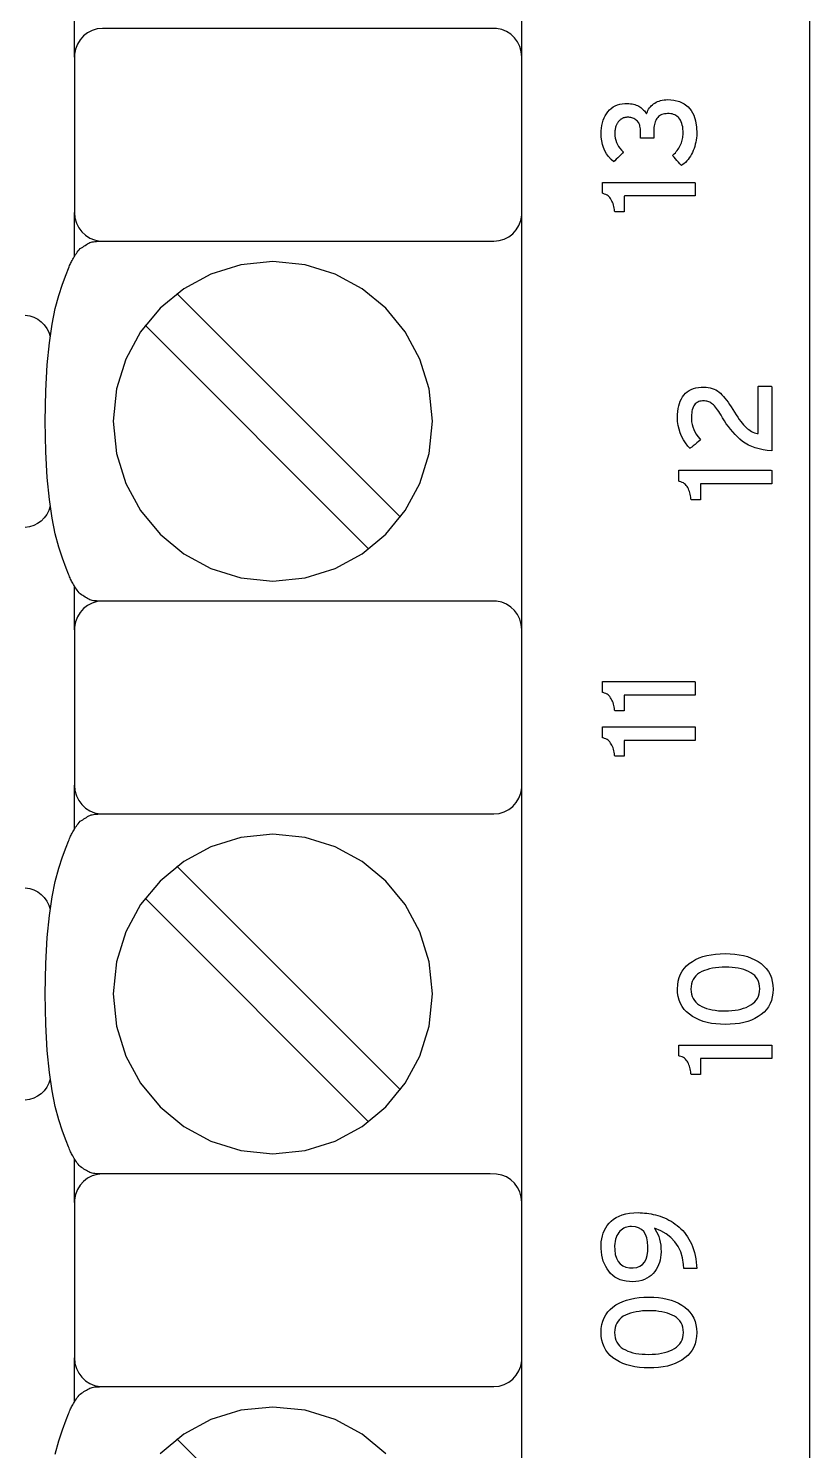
# Model space of a CAD drawing. Extents: x 1 to 47.7, y 0.2 to 35.
# Drawn here: x 32.745 to 33.563, y 5.357 to 6.847 of the extents above; entities that cross this region are included whole.
import ezdxf

# ---------------------------------------------------------------- set-up
doc = ezdxf.new("R2010")
doc.units = 0
doc.header["$MEASUREMENT"] = 0
doc.layers.add('7_0_____DWG', color=7, linetype='CONTINUOUS')

msp = doc.modelspace()

# ---------------------------------------------------------------- linework, layer by layer
at = {"layer": '7_0_____DWG'}
for points in [[(33.5634, 8.6445), (33.5634, 8.123), (33.5634, 7.6015), (33.5634, 7.342), (33.5634, 7.0841), (33.5634, 6.8281), (33.5634, 6.5748), (33.5634, 6.3245), (33.5634, 6.2006), (33.5634, 6.0778), (33.5634, 5.9559), (33.5634, 5.8351), (33.5634, 5.7155), (33.5634, 5.597), (33.5634, 5.4799), (33.5634, 5.3641), (33.5634, 5.2497)], [(33.2621, 5.2528), (33.2621, 5.5441), (33.2621, 5.8354), (33.2621, 6.1231), (33.2621, 6.2646), (33.2621, 6.4038), (33.2621, 6.5403), (33.2621, 6.6737), (33.2621, 6.8035), (33.2621, 6.9294)], [(32.7932, 6.8168), (32.7932, 6.8624)], [(32.7932, 6.6084), (32.7932, 6.654)], [(32.8224, 6.2468), (32.8209, 6.2468), (32.8194, 6.2468), (32.8178, 6.2469), (32.8162, 6.247), (32.8146, 6.2471), (32.8131, 6.2473), (32.8117, 6.2475), (32.8105, 6.2478), (32.8094, 6.2482), (32.8081, 6.2488), (32.8069, 6.2495), (32.8056, 6.2502), (32.8043, 6.2511), (32.8031, 6.2519), (32.8018, 6.2527), (32.8005, 6.2536), (32.7993, 6.2544), (32.7981, 6.2556), (32.7971, 6.2569), (32.7961, 6.2582), (32.7952, 6.2594), (32.7943, 6.2607), (32.7935, 6.2619), (32.7927, 6.2631), (32.792, 6.2644), (32.7914, 6.2656), (32.7907, 6.2668), (32.7902, 6.2679), (32.7896, 6.2689), (32.7891, 6.27), (32.7886, 6.2711), (32.7881, 6.2723), (32.7875, 6.2736), (32.7869, 6.2751), (32.7844, 6.2814), (32.7806, 6.2917), (32.7768, 6.3035), (32.7731, 6.3173), (32.7698, 6.3337), (32.7669, 6.3532), (32.7646, 6.3762), (32.7632, 6.4034), (32.7626, 6.4353), (32.7632, 6.4672), (32.7646, 6.4944), (32.7669, 6.5174), (32.7698, 6.5369), (32.7731, 6.5533), (32.7768, 6.5671), (32.7806, 6.5789), (32.7844, 6.5891), (32.7869, 6.5955), (32.7875, 6.597), (32.7881, 6.5983), (32.7886, 6.5995), (32.7891, 6.6006), (32.7896, 6.6016), (32.7902, 6.6027), (32.7907, 6.6038), (32.7914, 6.605), (32.792, 6.6062), (32.7927, 6.6074), (32.7935, 6.6087), (32.7943, 6.6099), (32.7952, 6.6111), (32.7961, 6.6124), (32.7971, 6.6137), (32.7981, 6.615), (32.7993, 6.6162), (32.8005, 6.617), (32.8018, 6.6178), (32.8031, 6.6187), (32.8043, 6.6195), (32.8056, 6.6203), (32.8069, 6.6211), (32.8081, 6.6218), (32.8094, 6.6224), (32.8105, 6.6228), (32.8117, 6.6231), (32.8131, 6.6234), (32.8146, 6.6236), (32.8162, 6.6237), (32.8178, 6.6238), (32.8194, 6.6239), (32.8209, 6.624), (32.8224, 6.624)], [(33.1348, 6.3349), (32.9005, 6.5692)], [(32.7416, 6.5466), (32.7463, 6.5459), (32.7507, 6.5444), (32.7547, 6.5423), (32.7583, 6.5396), (32.7615, 6.5363), (32.7642, 6.5326), (32.7663, 6.5285), (32.7678, 6.524)], [(33.1014, 6.3015), (32.8671, 6.5358)], [(32.7678, 6.3462), (32.7663, 6.3418), (32.7642, 6.3377), (32.7615, 6.334), (32.7583, 6.3308), (32.7546, 6.3281), (32.7506, 6.326), (32.7462, 6.3246), (32.7416, 6.3239)], [(32.7932, 6.2168), (32.7932, 6.2624)], [(32.7932, 6.0084), (32.7932, 6.054)], [(32.8224, 5.6468), (32.8209, 5.6468), (32.8194, 5.6468), (32.8178, 5.6469), (32.8162, 5.647), (32.8146, 5.6471), (32.8131, 5.6473), (32.8117, 5.6475), (32.8105, 5.6478), (32.8094, 5.6482), (32.8081, 5.6488), (32.8069, 5.6495), (32.8056, 5.6502), (32.8043, 5.6511), (32.8031, 5.6519), (32.8018, 5.6527), (32.8005, 5.6536), (32.7993, 5.6544), (32.7981, 5.6556), (32.7971, 5.6569), (32.7961, 5.6582), (32.7952, 5.6594), (32.7943, 5.6607), (32.7935, 5.6619), (32.7927, 5.6631), (32.792, 5.6644), (32.7914, 5.6656), (32.7907, 5.6668), (32.7902, 5.6679), (32.7896, 5.6689), (32.7891, 5.67), (32.7886, 5.6711), (32.7881, 5.6723), (32.7875, 5.6736), (32.7869, 5.6751), (32.7844, 5.6814), (32.7806, 5.6917), (32.7768, 5.7035), (32.7731, 5.7173), (32.7698, 5.7337), (32.7669, 5.7532), (32.7646, 5.7762), (32.7632, 5.8034), (32.7626, 5.8353), (32.7632, 5.8671), (32.7646, 5.8943), (32.7669, 5.9174), (32.7698, 5.9369), (32.7731, 5.9532), (32.7768, 5.9671), (32.7806, 5.9789), (32.7844, 5.9891), (32.7869, 5.9954), (32.7875, 5.9969), (32.7881, 5.9983), (32.7886, 5.9995), (32.7891, 6.0006), (32.7896, 6.0016), (32.7902, 6.0027), (32.7907, 6.0038), (32.7914, 6.005), (32.792, 6.0062), (32.7927, 6.0074), (32.7935, 6.0087), (32.7943, 6.0099), (32.7952, 6.0111), (32.7961, 6.0124), (32.7971, 6.0137), (32.7981, 6.015), (32.7993, 6.0162), (32.8005, 6.017), (32.8018, 6.0178), (32.8031, 6.0187), (32.8043, 6.0195), (32.8056, 6.0203), (32.8069, 6.0211), (32.8081, 6.0218), (32.8094, 6.0224), (32.8105, 6.0228), (32.8117, 6.0231), (32.8131, 6.0234), (32.8146, 6.0236), (32.8162, 6.0237), (32.8178, 6.0238), (32.8194, 6.0239), (32.8209, 6.024), (32.8224, 6.024)], [(33.1348, 5.7349), (32.9005, 5.9692)], [(32.7416, 5.9466), (32.7463, 5.9459), (32.7507, 5.9444), (32.7547, 5.9423), (32.7583, 5.9396), (32.7615, 5.9363), (32.7642, 5.9326), (32.7663, 5.9285), (32.7678, 5.924)], [(33.1014, 5.7015), (32.8671, 5.9358)], [(32.7678, 5.7462), (32.7663, 5.7418), (32.7642, 5.7377), (32.7615, 5.734), (32.7583, 5.7308), (32.7546, 5.7281), (32.7506, 5.726), (32.7462, 5.7246), (32.7416, 5.7239)], [(32.7932, 5.6168), (32.7932, 5.6624)], [(32.7932, 5.4084), (32.7932, 5.454)], [(32.7731, 5.3532), (32.7768, 5.3671), (32.7806, 5.3788), (32.7844, 5.3891), (32.7869, 5.3954), (32.7875, 5.3969), (32.7881, 5.3983), (32.7886, 5.3995), (32.7891, 5.4006), (32.7896, 5.4016), (32.7902, 5.4027), (32.7907, 5.4038), (32.7914, 5.405), (32.792, 5.4062), (32.7927, 5.4074), (32.7935, 5.4087), (32.7943, 5.4099), (32.7952, 5.4111), (32.7961, 5.4124), (32.7971, 5.4137), (32.7981, 5.415), (32.7993, 5.4162), (32.8005, 5.417), (32.8018, 5.4178), (32.8031, 5.4187), (32.8043, 5.4195), (32.8056, 5.4203), (32.8069, 5.4211), (32.8081, 5.4218), (32.8094, 5.4224), (32.8105, 5.4228), (32.8117, 5.4231), (32.8131, 5.4233), (32.8146, 5.4236), (32.8162, 5.4237), (32.8178, 5.4238), (32.8194, 5.4239), (32.8209, 5.424), (32.8224, 5.424)], [(33.1193, 5.3536), (33.0946, 5.374), (33.0662, 5.3895), (33.0348, 5.3992), (33.0011, 5.4026), (32.9674, 5.3992), (32.936, 5.3895), (32.9076, 5.374), (32.8828, 5.3536)], [(33.1348, 5.1349), (32.9005, 5.3692)]]:
    msp.add_lwpolyline(points, dxfattribs=at)
for points in [[(32.8224, 6.8468), (32.8169, 6.8463), (32.8117, 6.8447), (32.8069, 6.8423), (32.8027, 6.839), (32.7991, 6.835), (32.7963, 6.8304), (32.7944, 6.8252), (32.7933, 6.8197), (32.7932, 6.8152), (32.7932, 6.8034), (32.7932, 6.7829), (32.7932, 6.7567), (32.7932, 6.7282), (32.7932, 6.7005), (32.7932, 6.6768), (32.7932, 6.6602), (32.7932, 6.654), (32.7937, 6.6483), (32.7952, 6.6429), (32.7976, 6.6381), (32.8008, 6.6337), (32.8047, 6.6301), (32.8092, 6.6272), (32.8142, 6.6252), (32.8196, 6.6241), (32.8265, 6.624), (32.8563, 6.624), (32.908, 6.624), (32.9738, 6.624), (33.0456, 6.624), (33.1155, 6.624), (33.1752, 6.624), (33.217, 6.624), (33.2327, 6.624), (33.2383, 6.6245), (33.2435, 6.6261), (33.2482, 6.6285), (33.2524, 6.6318), (33.256, 6.6358), (33.2588, 6.6404), (33.2608, 6.6456), (33.2618, 6.6511), (33.2619, 6.6556), (33.2619, 6.6674), (33.2619, 6.6879), (33.2619, 6.7141), (33.2619, 6.7426), (33.2619, 6.7703), (33.2619, 6.794), (33.2619, 6.8106), (33.2619, 6.8168), (33.2614, 6.8225), (33.2599, 6.8279), (33.2575, 6.8327), (33.2543, 6.8371), (33.2504, 6.8407), (33.2459, 6.8436), (33.2409, 6.8456), (33.2355, 6.8467), (33.2286, 6.8468), (33.1989, 6.8468), (33.1471, 6.8468), (33.0813, 6.8468), (33.0095, 6.8468), (32.9397, 6.8468), (32.8799, 6.8468), (32.8381, 6.8468)], [(33.4149, 6.7723), (33.4213, 6.7717), (33.427, 6.7703), (33.4319, 6.768), (33.4361, 6.7648), (33.4394, 6.7608), (33.442, 6.7558), (33.4439, 6.75), (33.445, 6.7434), (33.4453, 6.7367), (33.4452, 6.7344), (33.445, 6.7321), (33.4447, 6.7299), (33.4443, 6.7277), (33.4437, 6.7255), (33.4431, 6.7233), (33.4424, 6.7212), (33.4416, 6.7191), (33.4407, 6.717), (33.4397, 6.715), (33.4386, 6.7131), (33.4374, 6.7113), (33.4361, 6.7096), (33.4347, 6.708), (33.4333, 6.7065), (33.4317, 6.7051), (33.4301, 6.7038), (33.4291, 6.7031), (33.4285, 6.7038), (33.4275, 6.7051), (33.426, 6.7067), (33.4245, 6.7085), (33.4229, 6.7103), (33.4215, 6.7119), (33.4204, 6.7131), (33.4198, 6.7138), (33.4205, 6.7145), (33.4217, 6.7155), (33.4228, 6.7166), (33.4238, 6.7178), (33.4248, 6.719), (33.4257, 6.7202), (33.4265, 6.7215), (33.4273, 6.7228), (33.428, 6.7241), (33.4286, 6.7255), (33.4291, 6.7269), (33.4296, 6.7283), (33.43, 6.7297), (33.4303, 6.7311), (33.4306, 6.7325), (33.4308, 6.7339), (33.4309, 6.7354), (33.4309, 6.7368), (33.4309, 6.7391), (33.4307, 6.7414), (33.4305, 6.7436), (33.4301, 6.7456), (33.4296, 6.7474), (33.429, 6.7491), (33.4283, 6.7506), (33.4275, 6.7519), (33.4266, 6.753), (33.4256, 6.754), (33.4245, 6.7549), (33.4234, 6.7556), (33.4221, 6.7563), (33.4208, 6.7568), (33.4194, 6.7572), (33.4179, 6.7574), (33.4163, 6.7576), (33.4146, 6.7576), (33.413, 6.7575), (33.4115, 6.7573), (33.41, 6.757), (33.4087, 6.7565), (33.4074, 6.756), (33.4063, 6.7553), (33.4053, 6.7545), (33.4043, 6.7536), (33.4035, 6.7526), (33.4028, 6.7515), (33.4022, 6.7503), (33.4016, 6.749), (33.4012, 6.7476), (33.4008, 6.7462), (33.4006, 6.7447), (33.4004, 6.7431), (33.4003, 6.7415), (33.4003, 6.7405), (33.4003, 6.7399), (33.4003, 6.7389), (33.4003, 6.7376), (33.4003, 6.7361), (33.4003, 6.7347), (33.4003, 6.7334), (33.4003, 6.7323), (33.4003, 6.7318), (33.4001, 6.7317), (33.3991, 6.7317), (33.3974, 6.7317), (33.3952, 6.7317), (33.3929, 6.7317), (33.3905, 6.7317), (33.3885, 6.7317), (33.387, 6.7317), (33.3862, 6.7317), (33.3862, 6.7319), (33.3862, 6.7326), (33.3862, 6.7337), (33.3862, 6.735), (33.3862, 6.7365), (33.3862, 6.7379), (33.3862, 6.7391), (33.3862, 6.74), (33.3862, 6.7404), (33.3861, 6.7417), (33.386, 6.7431), (33.3857, 6.7444), (33.3854, 6.7456), (33.385, 6.7468), (33.3844, 6.7478), (33.3838, 6.7488), (33.383, 6.7497), (33.3821, 6.7505), (33.3813, 6.7512), (33.3803, 6.7518), (33.3794, 6.7523), (33.3784, 6.7527), (33.3773, 6.7531), (33.3762, 6.7534), (33.375, 6.7536), (33.3739, 6.7537), (33.3727, 6.7537), (33.3723, 6.7537), (33.3718, 6.7537), (33.3713, 6.7536), (33.3708, 6.7536), (33.3703, 6.7535), (33.3697, 6.7534), (33.3692, 6.7533), (33.3687, 6.7532), (33.3681, 6.753), (33.3676, 6.7528), (33.3671, 6.7525), (33.3666, 6.7522), (33.3661, 6.7519), (33.3656, 6.7516), (33.3652, 6.7512), (33.3647, 6.7508), (33.3642, 6.7504), (33.3638, 6.7499), (33.3633, 6.7494), (33.3629, 6.7489), (33.3625, 6.7483), (33.3621, 6.7477), (33.3617, 6.7471), (33.3614, 6.7465), (33.361, 6.7458), (33.3607, 6.745), (33.3604, 6.7443), (33.3602, 6.7434), (33.36, 6.7425), (33.3598, 6.7416), (33.3597, 6.7406), (33.3595, 6.7396), (33.3595, 6.7386), (33.3594, 6.7374), (33.3594, 6.7363), (33.3595, 6.7342), (33.3598, 6.7319), (33.3603, 6.7296), (33.361, 6.7274), (33.362, 6.7252), (33.3632, 6.7232), (33.3646, 6.7213), (33.3663, 6.7194), (33.3681, 6.7176), (33.3682, 6.7171), (33.3673, 6.7162), (33.3659, 6.7148), (33.3643, 6.7131), (33.3626, 6.7114), (33.3609, 6.7097), (33.3595, 6.7082), (33.3585, 6.7073), (33.3582, 6.7069), (33.3554, 6.7096), (33.3529, 6.7125), (33.3508, 6.7155), (33.349, 6.7187), (33.3476, 6.722), (33.3464, 6.7254), (33.3456, 6.7291), (33.3451, 6.7328), (33.345, 6.7366), (33.3451, 6.7396), (33.3454, 6.7425), (33.3459, 6.7453), (33.3465, 6.748), (33.3473, 6.7506), (33.3483, 6.753), (33.3494, 6.7553), (33.3507, 6.7575), (33.3522, 6.7596), (33.3539, 6.7615), (33.3557, 6.7631), (33.3577, 6.7646), (33.3598, 6.7658), (33.3621, 6.7667), (33.3645, 6.7675), (33.3671, 6.768), (33.3698, 6.7683), (33.3722, 6.7683), (33.3741, 6.7682), (33.3758, 6.768), (33.3775, 6.7678), (33.3791, 6.7674), (33.3805, 6.767), (33.3819, 6.7666), (33.3832, 6.766), (33.3844, 6.7654), (33.3855, 6.7647), (33.3866, 6.7639), (33.3876, 6.7631), (33.3885, 6.7622), (33.3894, 6.7613), (33.3903, 6.7604), (33.391, 6.7594), (33.3918, 6.7583), (33.3925, 6.7572), (33.393, 6.758), (33.3935, 6.7595), (33.3941, 6.7609), (33.3948, 6.7622), (33.3957, 6.7635), (33.3966, 6.7647), (33.3976, 6.7658), (33.3988, 6.7668), (33.4, 6.7678), (33.4013, 6.7687), (33.4026, 6.7695), (33.4041, 6.7702), (33.4057, 6.7708), (33.4073, 6.7713), (33.4091, 6.7717), (33.4109, 6.772), (33.4129, 6.7722)], [(33.4437, 6.6713), (33.4409, 6.6713), (33.4333, 6.6713), (33.4224, 6.6713), (33.4098, 6.6713), (33.3967, 6.6713), (33.3848, 6.6713), (33.3754, 6.6713), (33.37, 6.6713), (33.3692, 6.6711), (33.3692, 6.6699), (33.3692, 6.6678), (33.3692, 6.6651), (33.3692, 6.6622), (33.3692, 6.6593), (33.3692, 6.6569), (33.3692, 6.6552), (33.3692, 6.6546), (33.3688, 6.6546), (33.3678, 6.6546), (33.3663, 6.6546), (33.3646, 6.6546), (33.3629, 6.6546), (33.3613, 6.6546), (33.36, 6.6546), (33.3593, 6.6546), (33.3591, 6.6554), (33.3589, 6.6571), (33.3586, 6.6587), (33.3583, 6.6603), (33.3579, 6.6618), (33.3575, 6.6633), (33.357, 6.6647), (33.3564, 6.666), (33.3557, 6.6673), (33.355, 6.6685), (33.3542, 6.6696), (33.3533, 6.6705), (33.3523, 6.6714), (33.3512, 6.6721), (33.35, 6.6728), (33.3487, 6.6733), (33.3473, 6.6738), (33.3466, 6.6741), (33.3466, 6.6749), (33.3466, 6.6763), (33.3466, 6.6781), (33.3466, 6.6801), (33.3466, 6.6821), (33.3466, 6.6837), (33.3466, 6.6849), (33.3466, 6.6853), (33.3503, 6.6853), (33.3602, 6.6853), (33.3743, 6.6853), (33.3909, 6.6853), (33.4079, 6.6853), (33.4235, 6.6853), (33.4357, 6.6853), (33.4428, 6.6853), (33.4437, 6.6852), (33.4437, 6.6842), (33.4437, 6.6824), (33.4437, 6.6801), (33.4437, 6.6777), (33.4437, 6.6753), (33.4437, 6.6732), (33.4437, 6.6718)], [(33.0011, 6.2679), (33.0348, 6.2713), (33.0662, 6.2811), (33.0946, 6.2965), (33.1193, 6.317), (33.1397, 6.3417), (33.1551, 6.3702), (33.1648, 6.4016), (33.1682, 6.4354), (33.1648, 6.4691), (33.1551, 6.5005), (33.1397, 6.5289), (33.1193, 6.5536), (33.0946, 6.574), (33.0662, 6.5895), (33.0348, 6.5992), (33.0011, 6.6026), (32.9674, 6.5992), (32.936, 6.5895), (32.9076, 6.574), (32.8828, 6.5536), (32.8623, 6.5289), (32.8469, 6.5005), (32.8371, 6.4691), (32.8337, 6.4354), (32.8371, 6.4016), (32.8469, 6.3702), (32.8623, 6.3417), (32.8828, 6.317), (32.9076, 6.2965), (32.936, 6.2811), (32.9674, 6.2713)], [(33.5238, 6.4044), (33.5191, 6.4048), (33.5147, 6.4055), (33.5105, 6.4064), (33.5065, 6.4075), (33.5028, 6.4088), (33.4994, 6.4104), (33.4961, 6.4122), (33.4931, 6.4142), (33.4904, 6.4165), (33.4878, 6.419), (33.4853, 6.4215), (33.4829, 6.4241), (33.4806, 6.4269), (33.4784, 6.4297), (33.4762, 6.4327), (33.4742, 6.4357), (33.4723, 6.4389), (33.4707, 6.4416), (33.4694, 6.4436), (33.4682, 6.4455), (33.467, 6.4472), (33.4659, 6.4488), (33.4648, 6.4501), (33.4637, 6.4514), (33.4627, 6.4524), (33.4617, 6.4533), (33.4607, 6.454), (33.4598, 6.4546), (33.4588, 6.4552), (33.4578, 6.4556), (33.4567, 6.456), (33.4557, 6.4563), (33.4546, 6.4565), (33.4535, 6.4566), (33.4524, 6.4567), (33.4511, 6.4566), (33.4498, 6.4565), (33.4486, 6.4562), (33.4475, 6.4559), (33.4465, 6.4554), (33.4455, 6.4548), (33.4445, 6.4541), (33.4437, 6.4534), (33.4429, 6.4525), (33.4422, 6.4514), (33.4415, 6.4502), (33.441, 6.4489), (33.4405, 6.4474), (33.4401, 6.4458), (33.4399, 6.444), (33.4397, 6.4421), (33.4396, 6.44), (33.4396, 6.4376), (33.4398, 6.4348), (33.4403, 6.432), (33.4411, 6.4293), (33.442, 6.4267), (33.4432, 6.4241), (33.4447, 6.4216), (33.4464, 6.4192), (33.4483, 6.4169), (33.4491, 6.4158), (33.4483, 6.4151), (33.447, 6.414), (33.4453, 6.4126), (33.4434, 6.4111), (33.4416, 6.4096), (33.4399, 6.4083), (33.4388, 6.4073), (33.4382, 6.4069), (33.436, 6.4093), (33.4335, 6.4126), (33.4313, 6.416), (33.4294, 6.4196), (33.4279, 6.4232), (33.4267, 6.427), (33.4258, 6.4309), (33.4252, 6.4349), (33.425, 6.439), (33.4251, 6.4424), (33.4254, 6.4455), (33.4258, 6.4485), (33.4263, 6.4513), (33.4271, 6.4539), (33.428, 6.4564), (33.4291, 6.4587), (33.4303, 6.4609), (33.4317, 6.4628), (33.4334, 6.4646), (33.4352, 6.4662), (33.4372, 6.4675), (33.4394, 6.4686), (33.4417, 6.4695), (33.4443, 6.4702), (33.447, 6.4707), (33.4499, 6.471), (33.4527, 6.471), (33.455, 6.4709), (33.4573, 6.4706), (33.4594, 6.4702), (33.4615, 6.4696), (33.4634, 6.4689), (33.4652, 6.4681), (33.467, 6.4671), (33.4686, 6.4659), (33.4701, 6.4646), (33.4716, 6.4631), (33.4732, 6.4614), (33.4748, 6.4595), (33.4764, 6.4575), (33.478, 6.4553), (33.4796, 6.4529), (33.4813, 6.4504), (33.4829, 6.4477), (33.4847, 6.4448), (33.4864, 6.4421), (33.4881, 6.4395), (33.4897, 6.4372), (33.4913, 6.4351), (33.4928, 6.4332), (33.4943, 6.4315), (33.4957, 6.43), (33.4971, 6.4287), (33.4984, 6.4275), (33.4998, 6.4265), (33.5012, 6.4255), (33.5027, 6.4247), (33.5041, 6.4239), (33.5056, 6.4233), (33.5071, 6.4228), (33.5086, 6.4223), (33.5097, 6.4223), (33.5097, 6.4252), (33.5097, 6.4308), (33.5097, 6.4382), (33.5097, 6.4466), (33.5097, 6.455), (33.5097, 6.4625), (33.5097, 6.4684), (33.5097, 6.4716), (33.5098, 6.472), (33.5108, 6.472), (33.5125, 6.472), (33.5147, 6.472), (33.5171, 6.472), (33.5195, 6.472), (33.5215, 6.472), (33.523, 6.472), (33.5237, 6.472), (33.5238, 6.4705), (33.5238, 6.4648), (33.5238, 6.456), (33.5238, 6.4452), (33.5238, 6.4337), (33.5238, 6.4227), (33.5238, 6.4134), (33.5238, 6.4069)], [(33.5238, 6.3698), (33.5209, 6.3698), (33.5133, 6.3698), (33.5025, 6.3698), (33.4898, 6.3698), (33.4767, 6.3698), (33.4648, 6.3698), (33.4554, 6.3698), (33.45, 6.3698), (33.4492, 6.3696), (33.4492, 6.3684), (33.4492, 6.3663), (33.4492, 6.3636), (33.4492, 6.3607), (33.4492, 6.3579), (33.4492, 6.3554), (33.4492, 6.3537), (33.4492, 6.3531), (33.4488, 6.3531), (33.4478, 6.3531), (33.4464, 6.3531), (33.4447, 6.3531), (33.4429, 6.3531), (33.4413, 6.3531), (33.44, 6.3531), (33.4393, 6.3531), (33.4391, 6.3539), (33.4389, 6.3556), (33.4387, 6.3573), (33.4383, 6.3588), (33.438, 6.3604), (33.4375, 6.3618), (33.437, 6.3632), (33.4364, 6.3646), (33.4357, 6.3658), (33.435, 6.367), (33.4342, 6.3681), (33.4333, 6.3691), (33.4323, 6.3699), (33.4312, 6.3707), (33.43, 6.3713), (33.4287, 6.3719), (33.4273, 6.3723), (33.4266, 6.3726), (33.4266, 6.3734), (33.4266, 6.3749), (33.4266, 6.3767), (33.4266, 6.3787), (33.4266, 6.3806), (33.4266, 6.3823), (33.4266, 6.3834), (33.4266, 6.3839), (33.4303, 6.3839), (33.4402, 6.3839), (33.4544, 6.3839), (33.4709, 6.3839), (33.4879, 6.3839), (33.5035, 6.3839), (33.5158, 6.3839), (33.5228, 6.3839), (33.5238, 6.3837), (33.5238, 6.3827), (33.5238, 6.3809), (33.5238, 6.3787), (33.5238, 6.3762), (33.5238, 6.3738), (33.5238, 6.3718), (33.5238, 6.3703)], [(32.8224, 6.2468), (32.8169, 6.2463), (32.8117, 6.2447), (32.8069, 6.2422), (32.8027, 6.239), (32.7991, 6.235), (32.7963, 6.2304), (32.7944, 6.2252), (32.7933, 6.2197), (32.7932, 6.2152), (32.7932, 6.2034), (32.7932, 6.1828), (32.7932, 6.1567), (32.7932, 6.1282), (32.7932, 6.1005), (32.7932, 6.0768), (32.7932, 6.0602), (32.7932, 6.054), (32.7937, 6.0483), (32.7952, 6.0429), (32.7976, 6.0381), (32.8008, 6.0337), (32.8047, 6.0301), (32.8092, 6.0272), (32.8142, 6.0252), (32.8196, 6.0241), (32.8265, 6.024), (32.8563, 6.024), (32.908, 6.024), (32.9738, 6.024), (33.0456, 6.024), (33.1155, 6.024), (33.1752, 6.024), (33.217, 6.024), (33.2327, 6.024), (33.2383, 6.0245), (33.2435, 6.0261), (33.2482, 6.0285), (33.2524, 6.0318), (33.256, 6.0358), (33.2588, 6.0404), (33.2608, 6.0456), (33.2618, 6.0511), (33.2619, 6.0556), (33.2619, 6.0674), (33.2619, 6.0879), (33.2619, 6.1141), (33.2619, 6.1426), (33.2619, 6.1703), (33.2619, 6.194), (33.2619, 6.2106), (33.2619, 6.2168), (33.2614, 6.2225), (33.2599, 6.2279), (33.2575, 6.2327), (33.2543, 6.2371), (33.2504, 6.2407), (33.2459, 6.2436), (33.2409, 6.2456), (33.2355, 6.2467), (33.2286, 6.2468), (33.1989, 6.2468), (33.1471, 6.2468), (33.0813, 6.2468), (33.0095, 6.2468), (32.9397, 6.2468), (32.8799, 6.2468), (32.8381, 6.2468)], [(33.4437, 6.1485), (33.4409, 6.1485), (33.4333, 6.1485), (33.4224, 6.1485), (33.4098, 6.1485), (33.3967, 6.1485), (33.3848, 6.1485), (33.3754, 6.1485), (33.37, 6.1485), (33.3692, 6.1483), (33.3692, 6.1471), (33.3692, 6.145), (33.3692, 6.1423), (33.3692, 6.1394), (33.3692, 6.1365), (33.3692, 6.1341), (33.3692, 6.1324), (33.3692, 6.1318), (33.3688, 6.1318), (33.3678, 6.1318), (33.3663, 6.1318), (33.3646, 6.1318), (33.3629, 6.1318), (33.3613, 6.1318), (33.36, 6.1318), (33.3593, 6.1318), (33.3591, 6.1326), (33.3589, 6.1343), (33.3586, 6.136), (33.3583, 6.1375), (33.3579, 6.139), (33.3575, 6.1405), (33.357, 6.1419), (33.3564, 6.1432), (33.3557, 6.1445), (33.355, 6.1457), (33.3542, 6.1468), (33.3533, 6.1478), (33.3523, 6.1486), (33.3512, 6.1494), (33.35, 6.15), (33.3487, 6.1506), (33.3473, 6.151), (33.3466, 6.1513), (33.3466, 6.1521), (33.3466, 6.1535), (33.3466, 6.1554), (33.3466, 6.1574), (33.3466, 6.1593), (33.3466, 6.161), (33.3466, 6.1621), (33.3466, 6.1626), (33.3503, 6.1626), (33.3602, 6.1626), (33.3743, 6.1626), (33.3909, 6.1626), (33.4079, 6.1626), (33.4235, 6.1626), (33.4357, 6.1626), (33.4428, 6.1626), (33.4437, 6.1624), (33.4437, 6.1614), (33.4437, 6.1596), (33.4437, 6.1574), (33.4437, 6.1549), (33.4437, 6.1525), (33.4437, 6.1504), (33.4437, 6.149)], [(33.4437, 6.101), (33.4409, 6.101), (33.4333, 6.101), (33.4224, 6.101), (33.4098, 6.101), (33.3967, 6.101), (33.3848, 6.101), (33.3754, 6.101), (33.37, 6.101), (33.3692, 6.1008), (33.3692, 6.0996), (33.3692, 6.0975), (33.3692, 6.0948), (33.3692, 6.0919), (33.3692, 6.0891), (33.3692, 6.0866), (33.3692, 6.0849), (33.3692, 6.0843), (33.3688, 6.0843), (33.3678, 6.0843), (33.3663, 6.0843), (33.3646, 6.0843), (33.3629, 6.0843), (33.3613, 6.0843), (33.36, 6.0843), (33.3593, 6.0843), (33.3591, 6.0852), (33.3589, 6.0869), (33.3586, 6.0885), (33.3583, 6.0901), (33.3579, 6.0916), (33.3575, 6.093), (33.357, 6.0944), (33.3564, 6.0958), (33.3557, 6.097), (33.355, 6.0982), (33.3542, 6.0993), (33.3533, 6.1003), (33.3523, 6.1011), (33.3512, 6.1019), (33.35, 6.1025), (33.3487, 6.1031), (33.3473, 6.1035), (33.3466, 6.1038), (33.3466, 6.1046), (33.3466, 6.1061), (33.3466, 6.1079), (33.3466, 6.1099), (33.3466, 6.1118), (33.3466, 6.1135), (33.3466, 6.1147), (33.3466, 6.1151), (33.3503, 6.1151), (33.3602, 6.1151), (33.3743, 6.1151), (33.3909, 6.1151), (33.4079, 6.1151), (33.4235, 6.1151), (33.4357, 6.1151), (33.4428, 6.1151), (33.4437, 6.115), (33.4437, 6.1139), (33.4437, 6.1122), (33.4437, 6.1099), (33.4437, 6.1074), (33.4437, 6.105), (33.4437, 6.103), (33.4437, 6.1015)], [(33.0011, 5.6679), (33.0348, 5.6713), (33.0662, 5.6811), (33.0946, 5.6965), (33.1193, 5.717), (33.1397, 5.7417), (33.1551, 5.7702), (33.1648, 5.8016), (33.1682, 5.8354), (33.1648, 5.8691), (33.1551, 5.9004), (33.1397, 5.9289), (33.1193, 5.9536), (33.0946, 5.974), (33.0662, 5.9895), (33.0348, 5.9992), (33.0011, 6.0026), (32.9674, 5.9992), (32.936, 5.9895), (32.9076, 5.974), (32.8828, 5.9536), (32.8623, 5.9289), (32.8469, 5.9004), (32.8371, 5.8691), (32.8337, 5.8354), (32.8371, 5.8016), (32.8469, 5.7702), (32.8623, 5.7417), (32.8828, 5.717), (32.9076, 5.6965), (32.936, 5.6811), (32.9674, 5.6713)], [(33.475, 5.8776), (33.4801, 5.8775), (33.4851, 5.8771), (33.4897, 5.8764), (33.4942, 5.8755), (33.4983, 5.8744), (33.5023, 5.8729), (33.506, 5.8712), (33.5095, 5.8693), (33.5127, 5.8671), (33.5156, 5.8646), (33.5181, 5.8619), (33.5203, 5.8589), (33.522, 5.8557), (33.5234, 5.8522), (33.5244, 5.8485), (33.5251, 5.8445), (33.5253, 5.8403), (33.5251, 5.8362), (33.5244, 5.8323), (33.5234, 5.8286), (33.522, 5.8252), (33.5203, 5.822), (33.5182, 5.819), (33.5157, 5.8163), (33.5128, 5.8139), (33.5097, 5.8117), (33.5062, 5.8097), (33.5026, 5.808), (33.4986, 5.8066), (33.4945, 5.8054), (33.49, 5.8045), (33.4854, 5.8039), (33.4804, 5.8035), (33.4753, 5.8033), (33.4701, 5.8035), (33.4652, 5.8039), (33.4605, 5.8045), (33.4561, 5.8055), (33.4519, 5.8066), (33.4479, 5.8081), (33.4442, 5.8098), (33.4407, 5.8118), (33.4375, 5.814), (33.4346, 5.8165), (33.4321, 5.8192), (33.4299, 5.8222), (33.4282, 5.8254), (33.4268, 5.8288), (33.4259, 5.8325), (33.4252, 5.8364), (33.425, 5.8406), (33.4253, 5.8448), (33.4259, 5.8488), (33.4269, 5.8525), (33.4282, 5.8559), (33.43, 5.8591), (33.4321, 5.8621), (33.4345, 5.8648), (33.4374, 5.8672), (33.4406, 5.8694), (33.444, 5.8713), (33.4477, 5.873), (33.4516, 5.8744), (33.4558, 5.8755), (33.4602, 5.8764), (33.4649, 5.8771), (33.4698, 5.8775)], [(33.4753, 5.8634), (33.4717, 5.8633), (33.4682, 5.8631), (33.4649, 5.8627), (33.4617, 5.8622), (33.4587, 5.8615), (33.4559, 5.8607), (33.4532, 5.8598), (33.4506, 5.8587), (33.4482, 5.8574), (33.4461, 5.856), (33.4443, 5.8543), (33.4427, 5.8525), (33.4415, 5.8504), (33.4405, 5.8482), (33.4397, 5.8458), (33.4393, 5.8432), (33.4391, 5.8403), (33.4393, 5.8376), (33.4397, 5.835), (33.4404, 5.8326), (33.4414, 5.8304), (33.4427, 5.8284), (33.4442, 5.8266), (33.446, 5.8249), (33.4481, 5.8235), (33.4504, 5.8222), (33.4529, 5.8211), (33.4556, 5.8201), (33.4584, 5.8193), (33.4614, 5.8187), (33.4646, 5.8182), (33.4679, 5.8178), (33.4714, 5.8176), (33.475, 5.8176), (33.4786, 5.8177), (33.482, 5.8179), (33.4853, 5.8183), (33.4885, 5.8188), (33.4914, 5.8195), (33.4943, 5.8203), (33.4969, 5.8213), (33.4994, 5.8225), (33.5018, 5.8238), (33.504, 5.8252), (33.5059, 5.8269), (33.5075, 5.8287), (33.5088, 5.8307), (33.5098, 5.8329), (33.5106, 5.8353), (33.511, 5.8378), (33.5112, 5.8406), (33.511, 5.8434), (33.5106, 5.846), (33.5099, 5.8484), (33.5088, 5.8507), (33.5075, 5.8527), (33.506, 5.8545), (33.5041, 5.8562), (33.5019, 5.8576), (33.4996, 5.8588), (33.4971, 5.8599), (33.4945, 5.8608), (33.4917, 5.8616), (33.4887, 5.8622), (33.4856, 5.8627), (33.4823, 5.8631), (33.4789, 5.8633)], [(33.5238, 5.7677), (33.5209, 5.7677), (33.5133, 5.7677), (33.5025, 5.7677), (33.4898, 5.7677), (33.4767, 5.7677), (33.4648, 5.7677), (33.4554, 5.7677), (33.45, 5.7677), (33.4492, 5.7676), (33.4492, 5.7664), (33.4492, 5.7643), (33.4492, 5.7616), (33.4492, 5.7587), (33.4492, 5.7558), (33.4492, 5.7534), (33.4492, 5.7517), (33.4492, 5.751), (33.4488, 5.751), (33.4478, 5.751), (33.4464, 5.751), (33.4447, 5.751), (33.4429, 5.751), (33.4413, 5.751), (33.44, 5.751), (33.4393, 5.751), (33.4391, 5.7519), (33.4389, 5.7536), (33.4387, 5.7552), (33.4383, 5.7568), (33.438, 5.7583), (33.4375, 5.7598), (33.437, 5.7612), (33.4364, 5.7625), (33.4357, 5.7638), (33.435, 5.765), (33.4342, 5.7661), (33.4333, 5.767), (33.4323, 5.7679), (33.4312, 5.7686), (33.43, 5.7693), (33.4287, 5.7698), (33.4273, 5.7703), (33.4266, 5.7706), (33.4266, 5.7714), (33.4266, 5.7728), (33.4266, 5.7746), (33.4266, 5.7766), (33.4266, 5.7786), (33.4266, 5.7802), (33.4266, 5.7814), (33.4266, 5.7818), (33.4303, 5.7818), (33.4402, 5.7818), (33.4544, 5.7818), (33.4709, 5.7818), (33.4879, 5.7818), (33.5035, 5.7818), (33.5158, 5.7818), (33.5228, 5.7818), (33.5238, 5.7817), (33.5238, 5.7807), (33.5238, 5.7789), (33.5238, 5.7766), (33.5238, 5.7742), (33.5238, 5.7718), (33.5238, 5.7697), (33.5238, 5.7683)], [(32.8224, 5.6468), (32.8169, 5.6463), (32.8117, 5.6447), (32.8069, 5.6422), (32.8027, 5.639), (32.7991, 5.635), (32.7963, 5.6304), (32.7944, 5.6252), (32.7933, 5.6197), (32.7932, 5.6152), (32.7932, 5.6034), (32.7932, 5.5828), (32.7932, 5.5567), (32.7932, 5.5282), (32.7932, 5.5005), (32.7932, 5.4768), (32.7932, 5.4602), (32.7932, 5.454), (32.7937, 5.4483), (32.7952, 5.4429), (32.7976, 5.4381), (32.8008, 5.4337), (32.8047, 5.4301), (32.8092, 5.4272), (32.8142, 5.4252), (32.8196, 5.4241), (32.8265, 5.424), (32.8563, 5.424), (32.908, 5.424), (32.9738, 5.424), (33.0456, 5.424), (33.1155, 5.424), (33.1752, 5.424), (33.217, 5.424), (33.2327, 5.424), (33.2383, 5.4245), (33.2435, 5.4261), (33.2482, 5.4285), (33.2524, 5.4318), (33.256, 5.4358), (33.2588, 5.4404), (33.2608, 5.4455), (33.2618, 5.4511), (33.2619, 5.4556), (33.2619, 5.4674), (33.2619, 5.4879), (33.2619, 5.5141), (33.2619, 5.5426), (33.2619, 5.5703), (33.2619, 5.594), (33.2619, 5.6106), (33.2619, 5.6168), (33.2614, 5.6225), (33.2599, 5.6279), (33.2575, 5.6327), (33.2543, 5.637), (33.2504, 5.6407), (33.2459, 5.6436), (33.2409, 5.6456), (33.2355, 5.6467), (33.2286, 5.6468), (33.1989, 5.6468), (33.1471, 5.6468), (33.0813, 5.6468), (33.0095, 5.6468), (32.9397, 5.6468), (32.8799, 5.6468), (32.8381, 5.6468)], [(33.3837, 5.6062), (33.386, 5.6061), (33.3882, 5.606), (33.3905, 5.6058), (33.3928, 5.6056), (33.3951, 5.6053), (33.3974, 5.6049), (33.3997, 5.6044), (33.4021, 5.6039), (33.4045, 5.6032), (33.4069, 5.6025), (33.4092, 5.6016), (33.4115, 5.6007), (33.4138, 5.5996), (33.4161, 5.5984), (33.4183, 5.5972), (33.4205, 5.5958), (33.4227, 5.5943), (33.4248, 5.5928), (33.4268, 5.5911), (33.4287, 5.5894), (33.4305, 5.5875), (33.4323, 5.5854), (33.4339, 5.5833), (33.4355, 5.581), (33.437, 5.5786), (33.4383, 5.5761), (33.4397, 5.5734), (33.4408, 5.5706), (33.4419, 5.5676), (33.4428, 5.5645), (33.4436, 5.5613), (33.4442, 5.5579), (33.4447, 5.5544), (33.4451, 5.5507), (33.4453, 5.5478), (33.4446, 5.5478), (33.4431, 5.5478), (33.441, 5.5478), (33.4387, 5.5478), (33.4364, 5.5478), (33.4343, 5.5478), (33.4326, 5.5478), (33.4317, 5.5478), (33.4313, 5.5518), (33.4302, 5.5587), (33.4284, 5.565), (33.4257, 5.5707), (33.4223, 5.5758), (33.4182, 5.5803), (33.4132, 5.5841), (33.4075, 5.5873), (33.4011, 5.5899), (33.4015, 5.5885), (33.403, 5.5862), (33.4043, 5.5838), (33.4054, 5.5811), (33.4063, 5.5783), (33.407, 5.5752), (33.4075, 5.572), (33.4077, 5.5686), (33.4078, 5.5651), (33.4077, 5.5621), (33.4073, 5.5593), (33.4068, 5.5566), (33.4061, 5.554), (33.4051, 5.5514), (33.404, 5.549), (33.4027, 5.5467), (33.4012, 5.5445), (33.3994, 5.5424), (33.3975, 5.5405), (33.3954, 5.5388), (33.393, 5.5374), (33.3905, 5.5362), (33.3877, 5.5353), (33.3847, 5.5346), (33.3815, 5.5342), (33.3782, 5.5339), (33.3746, 5.534), (33.3711, 5.5344), (33.3679, 5.5351), (33.3649, 5.536), (33.3621, 5.5372), (33.3595, 5.5387), (33.3572, 5.5405), (33.355, 5.5426), (33.3531, 5.5449), (33.3513, 5.5473), (33.3498, 5.5499), (33.3484, 5.5527), (33.3473, 5.5555), (33.3464, 5.5586), (33.3457, 5.5618), (33.3453, 5.5651), (33.345, 5.5686), (33.345, 5.5721), (33.3452, 5.5755), (33.3457, 5.5788), (33.3464, 5.5819), (33.3473, 5.5848), (33.3485, 5.5877), (33.3499, 5.5903), (33.3515, 5.5928), (33.3534, 5.5952), (33.3556, 5.5974), (33.358, 5.5994), (33.3608, 5.6012), (33.3639, 5.6026), (33.3672, 5.6039), (33.3709, 5.6048), (33.3749, 5.6055), (33.3792, 5.606)], [(33.3769, 5.5918), (33.3752, 5.5917), (33.3735, 5.5915), (33.3718, 5.5911), (33.3702, 5.5905), (33.3687, 5.5898), (33.3673, 5.5889), (33.366, 5.5879), (33.3647, 5.5867), (33.3634, 5.5853), (33.3624, 5.5838), (33.3615, 5.5821), (33.3607, 5.5803), (33.3601, 5.5783), (33.3596, 5.5761), (33.3593, 5.5738), (33.3591, 5.5713), (33.3593, 5.5671), (33.3599, 5.5625), (33.3611, 5.5585), (33.3628, 5.5552), (33.365, 5.5525), (33.3677, 5.5504), (33.3709, 5.5491), (33.3746, 5.5483), (33.3787, 5.5483), (33.3824, 5.5489), (33.3856, 5.5501), (33.3883, 5.552), (33.3905, 5.5545), (33.3922, 5.5576), (33.3933, 5.5613), (33.394, 5.5657), (33.3941, 5.5706), (33.3937, 5.5755), (33.3929, 5.5797), (33.3915, 5.5833), (33.3896, 5.5863), (33.3872, 5.5886), (33.3843, 5.5903), (33.3809, 5.5914)], [(33.395, 5.5177), (33.4001, 5.5176), (33.405, 5.5172), (33.4097, 5.5166), (33.4141, 5.5156), (33.4183, 5.5145), (33.4223, 5.513), (33.426, 5.5114), (33.4295, 5.5094), (33.4327, 5.5072), (33.4356, 5.5047), (33.4381, 5.502), (33.4402, 5.499), (33.442, 5.4958), (33.4434, 5.4923), (33.4444, 5.4886), (33.445, 5.4847), (33.4453, 5.4805), (33.445, 5.4763), (33.4444, 5.4724), (33.4434, 5.4687), (33.442, 5.4653), (33.4403, 5.4621), (33.4382, 5.4592), (33.4357, 5.4565), (33.4328, 5.454), (33.4296, 5.4518), (33.4262, 5.4498), (33.4225, 5.4482), (33.4186, 5.4467), (33.4144, 5.4455), (33.41, 5.4446), (33.4053, 5.444), (33.4004, 5.4436), (33.3953, 5.4435), (33.3901, 5.4436), (33.3852, 5.444), (33.3805, 5.4447), (33.376, 5.4456), (33.3718, 5.4468), (33.3679, 5.4482), (33.3642, 5.4499), (33.3607, 5.4519), (33.3574, 5.4542), (33.3546, 5.4566), (33.3521, 5.4594), (33.3499, 5.4623), (33.3482, 5.4655), (33.3468, 5.469), (33.3458, 5.4726), (33.3452, 5.4766), (33.345, 5.4807), (33.3452, 5.4849), (33.3459, 5.4889), (33.3469, 5.4926), (33.3482, 5.496), (33.3499, 5.4992), (33.352, 5.5022), (33.3545, 5.5049), (33.3573, 5.5073), (33.3605, 5.5095), (33.364, 5.5114), (33.3677, 5.5131), (33.3716, 5.5145), (33.3758, 5.5157), (33.3802, 5.5166), (33.3849, 5.5172), (33.3898, 5.5176)], [(33.3953, 5.5035), (33.3916, 5.5034), (33.3882, 5.5032), (33.3849, 5.5028), (33.3817, 5.5023), (33.3787, 5.5017), (33.3758, 5.5009), (33.3731, 5.4999), (33.3706, 5.4988), (33.3682, 5.4976), (33.3661, 5.4961), (33.3643, 5.4944), (33.3627, 5.4926), (33.3614, 5.4906), (33.3604, 5.4883), (33.3597, 5.4859), (33.3593, 5.4833), (33.3591, 5.4805), (33.3593, 5.4777), (33.3597, 5.4751), (33.3604, 5.4727), (33.3614, 5.4705), (33.3627, 5.4685), (33.3642, 5.4667), (33.366, 5.4651), (33.3681, 5.4636), (33.3704, 5.4624), (33.3729, 5.4612), (33.3756, 5.4603), (33.3784, 5.4595), (33.3814, 5.4588), (33.3845, 5.4583), (33.3879, 5.4579), (33.3913, 5.4578), (33.395, 5.4577), (33.3986, 5.4578), (33.402, 5.458), (33.4053, 5.4584), (33.4084, 5.4589), (33.4114, 5.4596), (33.4142, 5.4605), (33.4169, 5.4615), (33.4194, 5.4626), (33.4218, 5.4639), (33.424, 5.4653), (33.4259, 5.467), (33.4275, 5.4688), (33.4288, 5.4708), (33.4298, 5.473), (33.4306, 5.4754), (33.431, 5.478), (33.4312, 5.4807), (33.431, 5.4835), (33.4306, 5.4862), (33.4298, 5.4886), (33.4288, 5.4908), (33.4275, 5.4928), (33.4259, 5.4946), (33.4241, 5.4963), (33.4219, 5.4977), (33.4196, 5.4989), (33.4171, 5.5), (33.4144, 5.5009), (33.4116, 5.5017), (33.4087, 5.5024), (33.4056, 5.5028), (33.4023, 5.5032), (33.3988, 5.5034)]]:
    msp.add_lwpolyline(points, close=True, dxfattribs=at)

doc.saveas('drawing.dxf')
